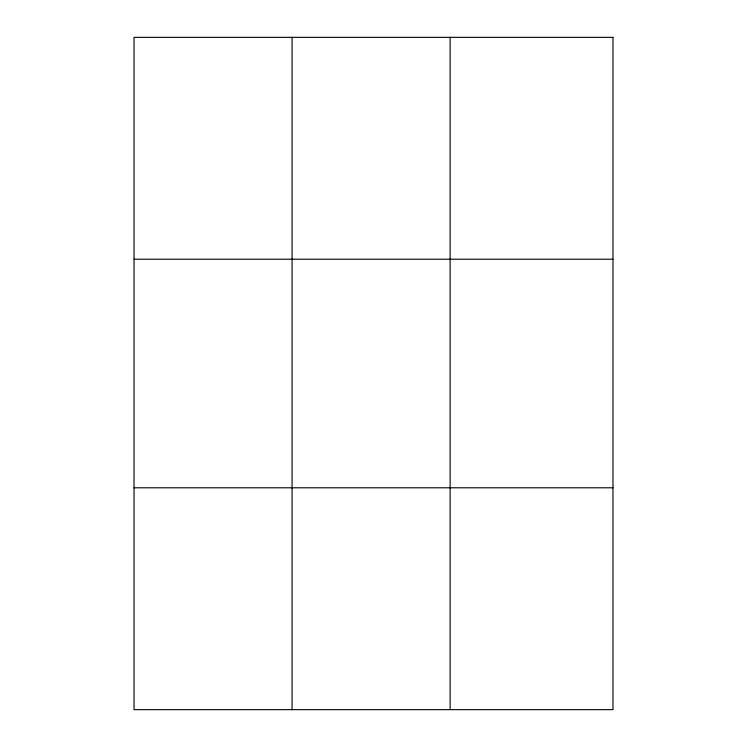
<?xml version="1.0" encoding="UTF-8"?>
<svg xmlns="http://www.w3.org/2000/svg" width="747" height="747" viewBox="0 0 747 747"><rect width="100%" height="100%" fill="white"/><g stroke="black" fill="none" stroke-linecap="round" stroke-linejoin="round"><path stroke-width="1.12" d="M292.077 37.35L292.077 709.65M450.133 37.35L450.133 709.65M134.03 259.209L612.97 259.209M134.03 487.791L612.97 487.791M612.97 37.35L612.97 709.65L134.03 709.65L134.03 37.35L612.97 37.35"/></g></svg>
